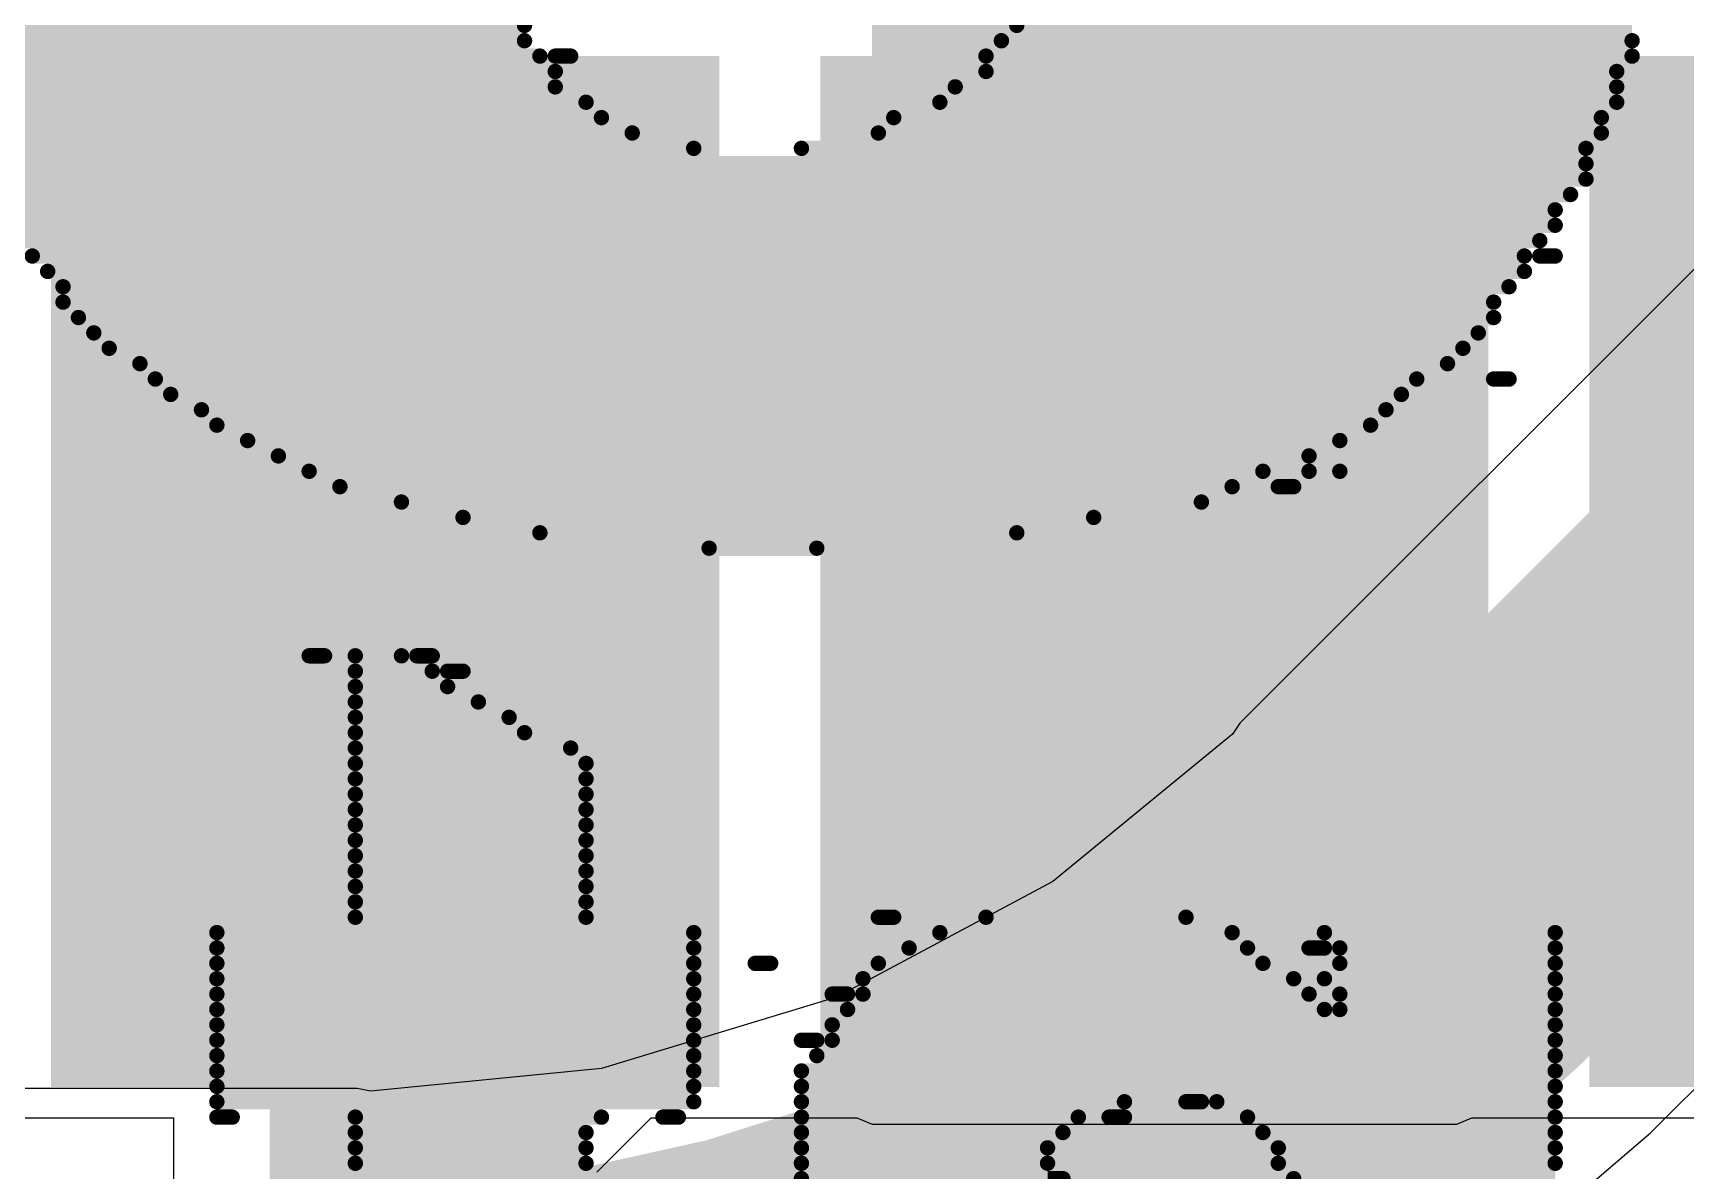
# Model space of a CAD drawing. Header units: inches. Extents: x -5 to 426, y -53 to 116.
# Drawn here: x 17.969 to 20.699, y -11.596 to -9.717 of the extents above; entities that cross this region are included whole.
import ezdxf

# ---------------------------------------------------------------- set-up
doc = ezdxf.new("R2010")
doc.units = ezdxf.units.IN
for name, color, linetype in [('Board Outline', 216, 'Continuous'), ('Bottom Layer', 5, 'Continuous'), ('Bottom Overlay', 54, 'Continuous'), ('Top Layer', 1, 'Continuous'), ('Top Paste', 8, 'Continuous'), ('Top Solder', 216, 'Continuous')]:
    doc.layers.add(name, color=color, linetype=linetype)

# ---------------------------------------------------------------- blocks, each defined once
blk = doc.blocks.new('38_SMD_M______23')
at = {"layer": 'Top Layer'}
for points in [[(7.999995429999999, -3.36999199), (9.49999497, -3.36999199), (9.49999497, -4.26999273), (7.999995429999999, -4.26999273)], [(8.00000559, -4.64000215), (9.50000513, -4.64000215), (9.50000513, -5.54000289), (8.00000559, -5.54000289)], [(7.99999797, -5.90999961), (9.499997509999998, -5.90999961), (9.499997509999998, -6.810000349999999), (7.99999797, -6.810000349999999)]]:
    blk.add_hatch(color=1, dxfattribs=at).paths.add_polyline_path(points)
at = {"layer": 'Top Paste'}
for points in [[(7.999995429999999, -3.36999199), (9.49999497, -3.36999199), (9.49999497, -4.26999273), (7.999995429999999, -4.26999273)], [(8.00000559, -4.64000215), (9.50000513, -4.64000215), (9.50000513, -5.54000289), (8.00000559, -5.54000289)], [(7.99999797, -5.90999961), (9.499997509999998, -5.90999961), (9.499997509999998, -6.810000349999999), (7.99999797, -6.810000349999999)]]:
    blk.add_hatch(color=8, dxfattribs=at).paths.add_polyline_path(points)
at = {"layer": 'Top Solder'}
for points in [[(7.89839543, -3.26839199), (9.601594969999999, -3.26839199), (9.601594969999999, -4.37159273), (7.89839543, -4.37159273)], [(7.898405589999999, -4.53840215), (9.60160513, -4.53840215), (9.60160513, -5.64160289), (7.898405589999999, -5.64160289)], [(7.89839797, -5.808399609999999), (9.60159751, -5.808399609999999), (9.60159751, -6.91160035), (7.89839797, -6.91160035)]]:
    blk.add_hatch(color=216, dxfattribs=at).paths.add_polyline_path(points)

msp = doc.modelspace()

# ---------------------------------------------------------------- hatches: boundary and pattern name
at = {"layer": 'Top Layer'}
msp.add_hatch(color=1, dxfattribs=at).paths.add_polyline_path([(20.32000508, -11.3538), (20.32000508, -8.6614), (19.35480508, -8.6614), (19.35480508, -11.3538)])

# ---------------------------------------------------------------- linework, layer by layer
at = {"layer": 'Board Outline'}
msp.add_lwpolyline([(49.77249634, 6.34813564, 0.254, 0.254, -1.14456695220957), (-0.2979293, -38.4413887, 0.254, 0.254, 0)], format="xyseb", dxfattribs=at)
at = {"layer": 'Bottom Layer'}
for p, q in [((20.63953962, -11.53401554), (28.29149536, -3.8820598)), ((22.481667, -8.33677784), (19.96198446, -10.85646038)), ((19.96198446, -10.85646038), (19.94968324, -10.8748703)), ((19.94968324, -10.8748703), (19.65327032, -11.11812864)), ((19.65327032, -11.11812864), (19.29585168, -11.3091722)), ((19.29585168, -11.3091722), (18.90803178, -11.42681738)), ((18.90803178, -11.42681738), (18.5264298, -11.46440176)), ((18.50471026, -11.46008122), (8.38907136, -11.46008122)), ((18.5264298, -11.46440176), (18.50471026, -11.46008122)), ((20.27935492, -11.84177464), (20.63961074, -11.53408666)), ((20.63961074, -11.53408666), (20.63953962, -11.53401554))]:
    msp.add_line(p, q, dxfattribs=at)
for points in [[(20.30076204, -11.19523796, 0.635, 0.635, 0), (27.95271778, -3.54328222, 0.635, 0.635, 0)], [(20.30076204, -11.19523796, 0.635, 0.635, -0.198912367379658), (18.50471026, -11.93918618, 0.635, 0.635, 0)]]:
    msp.add_lwpolyline(points, format="xyseb", dxfattribs=at)
msp.add_lwpolyline([(20.14201204, -11.19523796, 0.3175, 0.3175, 1), (20.45951204, -11.19523796, 0.3175, 0.3175, 1)], format="xyseb", close=True, dxfattribs=at)
msp.add_lwpolyline([(20.14201204, -11.19523796, 0.3175, 0.3175, 1), (20.45951204, -11.19523796, 0.3175, 0.3175, 1)], format="xyseb", close=True, dxfattribs=at)
at = {"layer": 'Bottom Overlay'}
for points in [[(17.79027176, -9.70398618, 0.0254, 0.0254, 0), (18.78087176, -9.70398618, 0.0254, 0.0254, 0)], [(19.59367176, -9.70398618, 0.0254, 0.0254, 0), (20.60967176, -9.70398618, 0.0254, 0.0254, 0)], [(17.79027176, -9.72938618, 0.0254, 0.0254, 0), (18.78087176, -9.72938618, 0.0254, 0.0254, 0)], [(17.81567176, -9.75478618, 0.0254, 0.0254, 0), (18.80627176, -9.75478618, 0.0254, 0.0254, 0)], [(18.83167176, -9.75478618, 0.0254, 0.0254, 0), (18.85707176, -9.75478618, 0.0254, 0.0254, 0)], [(19.54287176, -9.75478618, 0.0254, 0.0254, 0), (20.60967176, -9.75478618, 0.0254, 0.0254, 0)], [(19.56827176, -9.72938618, 0.0254, 0.0254, 0), (20.60967176, -9.72938618, 0.0254, 0.0254, 0)], [(17.81567176, -9.78018618, 0.0254, 0.0254, 0), (18.83167176, -9.78018618, 0.0254, 0.0254, 0)], [(19.54287176, -9.78018618, 0.0254, 0.0254, 0), (20.58427176, -9.78018618, 0.0254, 0.0254, 0)], [(17.81567176, -9.80558618, 0.0254, 0.0254, 0), (18.83167176, -9.80558618, 0.0254, 0.0254, 0)], [(19.49207176, -9.80558618, 0.0254, 0.0254, 0), (20.58427176, -9.80558618, 0.0254, 0.0254, 0)], [(17.84107176, -9.83098618, 0.0254, 0.0254, 0), (18.88247176, -9.83098618, 0.0254, 0.0254, 0)], [(19.46667176, -9.83098618, 0.0254, 0.0254, 0), (20.58427176, -9.83098618, 0.0254, 0.0254, 0)], [(17.84107176, -9.85638618, 0.0254, 0.0254, 0), (18.90787176, -9.85638618, 0.0254, 0.0254, 0)], [(19.39047176, -9.85638618, 0.0254, 0.0254, 0), (20.55887176, -9.85638618, 0.0254, 0.0254, 0)], [(17.86647176, -9.88178618, 0.0254, 0.0254, 0), (18.95867176, -9.88178618, 0.0254, 0.0254, 0)], [(19.36507176, -9.88178618, 0.0254, 0.0254, 0), (20.55887176, -9.88178618, 0.0254, 0.0254, 0)], [(17.86647176, -9.90718618, 0.0254, 0.0254, 0), (19.06027176, -9.90718618, 0.0254, 0.0254, 0)], [(19.23807176, -9.90718618, 0.0254, 0.0254, 0), (20.53347176, -9.90718618, 0.0254, 0.0254, 0)], [(17.89187176, -9.93258618, 0.0254, 0.0254, 0), (20.53347176, -9.93258618, 0.0254, 0.0254, 0)], [(17.86647176, -9.95798618, 0.0254, 0.0254, 0), (20.53347176, -9.95798618, 0.0254, 0.0254, 0)], [(17.89187176, -9.98338618, 0.0254, 0.0254, 0), (20.50807176, -9.98338618, 0.0254, 0.0254, 0)], [(17.91727176, -10.00878618, 0.0254, 0.0254, 0), (20.48267176, -10.00878618, 0.0254, 0.0254, 0)], [(17.94267176, -10.03418618, 0.0254, 0.0254, 0), (20.48267176, -10.03418618, 0.0254, 0.0254, 0)], [(17.94267176, -10.05958618, 0.0254, 0.0254, 0), (20.45727176, -10.05958618, 0.0254, 0.0254, 0)], [(17.96807176, -10.08498618, 0.0254, 0.0254, 0), (20.43187176, -10.08498618, 0.0254, 0.0254, 0)], [(17.99347176, -10.11038618, 0.0254, 0.0254, 0), (20.43187176, -10.11038618, 0.0254, 0.0254, 0)], [(20.45727176, -10.08498618, 0.0254, 0.0254, 0), (20.48267176, -10.08498618, 0.0254, 0.0254, 0)], [(18.01887176, -10.13578618, 0.0254, 0.0254, 0), (20.40647176, -10.13578618, 0.0254, 0.0254, 0)], [(18.01887176, -10.16118618, 0.0254, 0.0254, 0), (20.38107176, -10.16118618, 0.0254, 0.0254, 0)], [(18.04427176, -10.18658618, 0.0254, 0.0254, 0), (20.38107176, -10.18658618, 0.0254, 0.0254, 0)], [(18.06967176, -10.21198618, 0.0254, 0.0254, 0), (20.35567176, -10.21198618, 0.0254, 0.0254, 0)], [(18.09507176, -10.23738618, 0.0254, 0.0254, 0), (20.33027176, -10.23738618, 0.0254, 0.0254, 0)], [(18.14587176, -10.26278618, 0.0254, 0.0254, 0), (20.30487176, -10.26278618, 0.0254, 0.0254, 0)], [(18.17127176, -10.28818618, 0.0254, 0.0254, 0), (20.25407176, -10.28818618, 0.0254, 0.0254, 0)], [(20.38107176, -10.28818618, 0.0254, 0.0254, 0), (20.40647176, -10.28818618, 0.0254, 0.0254, 0)], [(18.19667176, -10.31358618, 0.0254, 0.0254, 0), (20.22867176, -10.31358618, 0.0254, 0.0254, 0)], [(18.24747176, -10.33898618, 0.0254, 0.0254, 0), (20.20327176, -10.33898618, 0.0254, 0.0254, 0)], [(18.27287176, -10.36438618, 0.0254, 0.0254, 0), (20.17787176, -10.36438618, 0.0254, 0.0254, 0)], [(18.32367176, -10.38978618, 0.0254, 0.0254, 0), (20.12707176, -10.38978618, 0.0254, 0.0254, 0)], [(18.37447176, -10.41518618, 0.0254, 0.0254, 0), (20.07627176, -10.41518618, 0.0254, 0.0254, 0)], [(18.42527176, -10.44058618, 0.0254, 0.0254, 0), (20.00007176, -10.44058618, 0.0254, 0.0254, 0)], [(20.07627176, -10.44058618, 0.0254, 0.0254, 0), (20.12707176, -10.44058618, 0.0254, 0.0254, 0)], [(18.47607176, -10.46598618, 0.0254, 0.0254, 0), (19.94927176, -10.46598618, 0.0254, 0.0254, 0)], [(18.57767176, -10.49138618, 0.0254, 0.0254, 0), (19.89847176, -10.49138618, 0.0254, 0.0254, 0)], [(20.02547176, -10.46598618, 0.0254, 0.0254, 0), (20.05087176, -10.46598618, 0.0254, 0.0254, 0)], [(18.67927176, -10.51678618, 0.0254, 0.0254, 0), (19.72067176, -10.51678618, 0.0254, 0.0254, 0)], [(18.80627176, -10.54218618, 0.0254, 0.0254, 0), (19.59367176, -10.54218618, 0.0254, 0.0254, 0)], [(19.08567176, -10.56758618, 0.0254, 0.0254, 0), (19.26347176, -10.56758618, 0.0254, 0.0254, 0)], [(18.42527176, -10.74538618, 0.0254, 0.0254, 0), (18.45067176, -10.74538618, 0.0254, 0.0254, 0)], [(18.50147176, -10.74538618, 0.0254, 0.0254, 0), (18.57767176, -10.74538618, 0.0254, 0.0254, 0)], [(18.60307176, -10.74538618, 0.0254, 0.0254, 0), (18.62847176, -10.74538618, 0.0254, 0.0254, 0)], [(18.50147176, -10.77078618, 0.0254, 0.0254, 0), (18.62847176, -10.77078618, 0.0254, 0.0254, 0)], [(18.65387176, -10.77078618, 0.0254, 0.0254, 0), (18.67927176, -10.77078618, 0.0254, 0.0254, 0)], [(18.50147176, -10.79618618, 0.0254, 0.0254, 0), (18.65387176, -10.79618618, 0.0254, 0.0254, 0)], [(18.50147176, -10.82158618, 0.0254, 0.0254, 0), (18.70467176, -10.82158618, 0.0254, 0.0254, 0)], [(18.50147176, -10.84698618, 0.0254, 0.0254, 0), (18.75547176, -10.84698618, 0.0254, 0.0254, 0)], [(18.50147176, -10.87238618, 0.0254, 0.0254, 0), (18.78087176, -10.87238618, 0.0254, 0.0254, 0)], [(18.50147176, -10.89778618, 0.0254, 0.0254, 0), (18.85707176, -10.89778618, 0.0254, 0.0254, 0)], [(18.50147176, -10.92318618, 0.0254, 0.0254, 0), (18.88247176, -10.92318618, 0.0254, 0.0254, 0)], [(18.50147176, -10.94858618, 0.0254, 0.0254, 0), (18.88247176, -10.94858618, 0.0254, 0.0254, 0)], [(18.50147176, -10.97398618, 0.0254, 0.0254, 0), (18.88247176, -10.97398618, 0.0254, 0.0254, 0)], [(18.50147176, -10.99938618, 0.0254, 0.0254, 0), (18.88247176, -10.99938618, 0.0254, 0.0254, 0)], [(18.50147176, -11.02478618, 0.0254, 0.0254, 0), (18.88247176, -11.02478618, 0.0254, 0.0254, 0)], [(18.50147176, -11.05018618, 0.0254, 0.0254, 0), (18.88247176, -11.05018618, 0.0254, 0.0254, 0)], [(18.50147176, -11.07558618, 0.0254, 0.0254, 0), (18.88247176, -11.07558618, 0.0254, 0.0254, 0)], [(18.50147176, -11.10098618, 0.0254, 0.0254, 0), (18.88247176, -11.10098618, 0.0254, 0.0254, 0)], [(18.50147176, -11.12638618, 0.0254, 0.0254, 0), (18.88247176, -11.12638618, 0.0254, 0.0254, 0)], [(18.50147176, -11.15178618, 0.0254, 0.0254, 0), (18.88247176, -11.15178618, 0.0254, 0.0254, 0)], [(18.50147176, -11.17718618, 0.0254, 0.0254, 0), (18.88247176, -11.17718618, 0.0254, 0.0254, 0)], [(19.36507176, -11.17718618, 0.0254, 0.0254, 0), (19.39047176, -11.17718618, 0.0254, 0.0254, 0)], [(19.54287176, -11.17718618, 0.0254, 0.0254, 0), (19.87307176, -11.17718618, 0.0254, 0.0254, 0)], [(18.27287176, -11.20258618, 0.0254, 0.0254, 0), (19.06027176, -11.20258618, 0.0254, 0.0254, 0)], [(18.27287176, -11.22798618, 0.0254, 0.0254, 0), (19.06027176, -11.22798618, 0.0254, 0.0254, 0)], [(19.41587176, -11.22798618, 0.0254, 0.0254, 0), (19.97467176, -11.22798618, 0.0254, 0.0254, 0)], [(19.46667176, -11.20258618, 0.0254, 0.0254, 0), (19.94927176, -11.20258618, 0.0254, 0.0254, 0)], [(20.07627176, -11.22798618, 0.0254, 0.0254, 0), (20.10167176, -11.22798618, 0.0254, 0.0254, 0)], [(20.10167176, -11.20258618, 0.0254, 0.0254, 0), (20.48267176, -11.20258618, 0.0254, 0.0254, 0)], [(20.12707176, -11.22798618, 0.0254, 0.0254, 0), (20.48267176, -11.22798618, 0.0254, 0.0254, 0)], [(18.27287176, -11.25338618, 0.0254, 0.0254, 0), (19.06027176, -11.25338618, 0.0254, 0.0254, 0)], [(19.16187176, -11.25338618, 0.0254, 0.0254, 0), (19.18727176, -11.25338618, 0.0254, 0.0254, 0)], [(19.36507176, -11.25338618, 0.0254, 0.0254, 0), (20.00007176, -11.25338618, 0.0254, 0.0254, 0)], [(20.12707176, -11.25338618, 0.0254, 0.0254, 0), (20.48267176, -11.25338618, 0.0254, 0.0254, 0)], [(18.27287176, -11.27878618, 0.0254, 0.0254, 0), (19.06027176, -11.27878618, 0.0254, 0.0254, 0)], [(19.33967176, -11.27878618, 0.0254, 0.0254, 0), (20.05087176, -11.27878618, 0.0254, 0.0254, 0)], [(20.10167176, -11.27878618, 0.0254, 0.0254, 0), (20.48267176, -11.27878618, 0.0254, 0.0254, 0)], [(18.27287176, -11.30418618, 0.0254, 0.0254, 0), (19.06027176, -11.30418618, 0.0254, 0.0254, 0)], [(19.28887176, -11.30418618, 0.0254, 0.0254, 0), (19.31427176, -11.30418618, 0.0254, 0.0254, 0)], [(19.33967176, -11.30418618, 0.0254, 0.0254, 0), (20.07627176, -11.30418618, 0.0254, 0.0254, 0)], [(20.12707176, -11.30418618, 0.0254, 0.0254, 0), (20.48267176, -11.30418618, 0.0254, 0.0254, 0)], [(18.27287176, -11.32958618, 0.0254, 0.0254, 0), (19.06027176, -11.32958618, 0.0254, 0.0254, 0)], [(19.31427176, -11.32958618, 0.0254, 0.0254, 0), (20.10167176, -11.32958618, 0.0254, 0.0254, 0)], [(20.12707176, -11.32958618, 0.0254, 0.0254, 0), (20.48267176, -11.32958618, 0.0254, 0.0254, 0)], [(18.27287176, -11.35498618, 0.0254, 0.0254, 0), (19.06027176, -11.35498618, 0.0254, 0.0254, 0)], [(19.28887176, -11.35498618, 0.0254, 0.0254, 0), (20.48267176, -11.35498618, 0.0254, 0.0254, 0)], [(18.27287176, -11.38038618, 0.0254, 0.0254, 0), (19.06027176, -11.38038618, 0.0254, 0.0254, 0)], [(19.23807176, -11.38038618, 0.0254, 0.0254, 0), (19.26347176, -11.38038618, 0.0254, 0.0254, 0)], [(19.28887176, -11.38038618, 0.0254, 0.0254, 0), (20.48267176, -11.38038618, 0.0254, 0.0254, 0)], [(18.27287176, -11.40578618, 0.0254, 0.0254, 0), (19.06027176, -11.40578618, 0.0254, 0.0254, 0)], [(19.26347176, -11.40578618, 0.0254, 0.0254, 0), (20.48267176, -11.40578618, 0.0254, 0.0254, 0)], [(18.27287176, -11.43118618, 0.0254, 0.0254, 0), (19.06027176, -11.43118618, 0.0254, 0.0254, 0)], [(19.23807176, -11.43118618, 0.0254, 0.0254, 0), (20.48267176, -11.43118618, 0.0254, 0.0254, 0)], [(18.27287176, -11.45658618, 0.0254, 0.0254, 0), (19.06027176, -11.45658618, 0.0254, 0.0254, 0)], [(19.23807176, -11.45658618, 0.0254, 0.0254, 0), (20.48267176, -11.45658618, 0.0254, 0.0254, 0)], [(18.27287176, -11.48198618, 0.0254, 0.0254, 0), (19.06027176, -11.48198618, 0.0254, 0.0254, 0)], [(19.23807176, -11.48198618, 0.0254, 0.0254, 0), (19.77147176, -11.48198618, 0.0254, 0.0254, 0)], [(19.87307176, -11.48198618, 0.0254, 0.0254, 0), (19.89847176, -11.48198618, 0.0254, 0.0254, 0)], [(19.92387176, -11.48198618, 0.0254, 0.0254, 0), (20.48267176, -11.48198618, 0.0254, 0.0254, 0)], [(18.27287176, -11.50738618, 0.0254, 0.0254, 0), (18.29827176, -11.50738618, 0.0254, 0.0254, 0)], [(18.50147176, -11.50738618, 0.0254, 0.0254, 0), (18.90787176, -11.50738618, 0.0254, 0.0254, 0)], [(19.00947176, -11.50738618, 0.0254, 0.0254, 0), (19.03487176, -11.50738618, 0.0254, 0.0254, 0)], [(19.23807176, -11.50738618, 0.0254, 0.0254, 0), (19.69527176, -11.50738618, 0.0254, 0.0254, 0)], [(19.74607176, -11.50738618, 0.0254, 0.0254, 0), (19.77147176, -11.50738618, 0.0254, 0.0254, 0)], [(19.97467176, -11.50738618, 0.0254, 0.0254, 0), (20.48267176, -11.50738618, 0.0254, 0.0254, 0)], [(18.50147176, -11.53278618, 0.0254, 0.0254, 0), (18.88247176, -11.53278618, 0.0254, 0.0254, 0)], [(19.23807176, -11.53278618, 0.0254, 0.0254, 0), (19.66987176, -11.53278618, 0.0254, 0.0254, 0)], [(20.00007176, -11.53278618, 0.0254, 0.0254, 0), (20.48267176, -11.53278618, 0.0254, 0.0254, 0)], [(18.50147176, -11.55818618, 0.0254, 0.0254, 0), (18.88247176, -11.55818618, 0.0254, 0.0254, 0)], [(18.50147176, -11.58358618, 0.0254, 0.0254, 0), (18.88247176, -11.58358618, 0.0254, 0.0254, 0)], [(19.23807176, -11.55818618, 0.0254, 0.0254, 0), (19.64447176, -11.55818618, 0.0254, 0.0254, 0)], [(19.23807176, -11.58358618, 0.0254, 0.0254, 0), (19.64447176, -11.58358618, 0.0254, 0.0254, 0)], [(20.02547176, -11.55818618, 0.0254, 0.0254, 0), (20.48267176, -11.55818618, 0.0254, 0.0254, 0)], [(20.02547176, -11.58358618, 0.0254, 0.0254, 0), (20.48267176, -11.58358618, 0.0254, 0.0254, 0)], [(18.50147176, -11.60898618, 0.0254, 0.0254, 0), (18.88247176, -11.60898618, 0.0254, 0.0254, 0)], [(19.23807176, -11.60898618, 0.0254, 0.0254, 0), (19.61907176, -11.60898618, 0.0254, 0.0254, 0)], [(19.64447176, -11.60898618, 0.0254, 0.0254, 0), (19.66987176, -11.60898618, 0.0254, 0.0254, 0)], [(20.05087176, -11.60898618, 0.0254, 0.0254, 0), (20.48267176, -11.60898618, 0.0254, 0.0254, 0)]]:
    msp.add_lwpolyline(points, format="xyseb", dxfattribs=at)
for points in [[(18.77452176, -9.70398618, 0.0127, 0.0127, 1), (18.78722176, -9.70398618, 0.0127, 0.0127, 1)], [(19.58732176, -9.70398618, 0.0127, 0.0127, 1), (19.60002176, -9.70398618, 0.0127, 0.0127, 1)], [(18.77452176, -9.72938618, 0.0127, 0.0127, 1), (18.78722176, -9.72938618, 0.0127, 0.0127, 1)], [(18.79992176, -9.75478618, 0.0127, 0.0127, 1), (18.81262176, -9.75478618, 0.0127, 0.0127, 1)], [(18.82532176, -9.75478618, 0.0127, 0.0127, 1), (18.83802176, -9.75478618, 0.0127, 0.0127, 1)], [(18.85072176, -9.75478618, 0.0127, 0.0127, 1), (18.86342176, -9.75478618, 0.0127, 0.0127, 1)], [(19.53652176, -9.75478618, 0.0127, 0.0127, 1), (19.54922176, -9.75478618, 0.0127, 0.0127, 1)], [(19.56192176, -9.72938618, 0.0127, 0.0127, 1), (19.57462176, -9.72938618, 0.0127, 0.0127, 1)], [(20.60332176, -9.72938618, 0.0127, 0.0127, 1), (20.61602176, -9.72938618, 0.0127, 0.0127, 1)], [(20.60332176, -9.75478618, 0.0127, 0.0127, 1), (20.61602176, -9.75478618, 0.0127, 0.0127, 1)], [(18.82532176, -9.78018618, 0.0127, 0.0127, 1), (18.83802176, -9.78018618, 0.0127, 0.0127, 1)], [(19.53652176, -9.78018618, 0.0127, 0.0127, 1), (19.54922176, -9.78018618, 0.0127, 0.0127, 1)], [(20.57792176, -9.78018618, 0.0127, 0.0127, 1), (20.59062176, -9.78018618, 0.0127, 0.0127, 1)], [(18.82532176, -9.80558618, 0.0127, 0.0127, 1), (18.83802176, -9.80558618, 0.0127, 0.0127, 1)], [(19.48572176, -9.80558618, 0.0127, 0.0127, 1), (19.49842176, -9.80558618, 0.0127, 0.0127, 1)], [(20.57792176, -9.80558618, 0.0127, 0.0127, 1), (20.59062176, -9.80558618, 0.0127, 0.0127, 1)], [(18.87612176, -9.83098618, 0.0127, 0.0127, 1), (18.88882176, -9.83098618, 0.0127, 0.0127, 1)], [(19.46032176, -9.83098618, 0.0127, 0.0127, 1), (19.47302176, -9.83098618, 0.0127, 0.0127, 1)], [(20.57792176, -9.83098618, 0.0127, 0.0127, 1), (20.59062176, -9.83098618, 0.0127, 0.0127, 1)], [(18.90152176, -9.85638618, 0.0127, 0.0127, 1), (18.91422176, -9.85638618, 0.0127, 0.0127, 1)], [(19.38412176, -9.85638618, 0.0127, 0.0127, 1), (19.39682176, -9.85638618, 0.0127, 0.0127, 1)], [(20.55252176, -9.85638618, 0.0127, 0.0127, 1), (20.56522176, -9.85638618, 0.0127, 0.0127, 1)], [(18.95232176, -9.88178618, 0.0127, 0.0127, 1), (18.96502176, -9.88178618, 0.0127, 0.0127, 1)], [(19.35872176, -9.88178618, 0.0127, 0.0127, 1), (19.37142176, -9.88178618, 0.0127, 0.0127, 1)], [(20.55252176, -9.88178618, 0.0127, 0.0127, 1), (20.56522176, -9.88178618, 0.0127, 0.0127, 1)], [(19.05392176, -9.90718618, 0.0127, 0.0127, 1), (19.06662176, -9.90718618, 0.0127, 0.0127, 1)], [(19.23172176, -9.90718618, 0.0127, 0.0127, 1), (19.24442176, -9.90718618, 0.0127, 0.0127, 1)], [(20.52712176, -9.90718618, 0.0127, 0.0127, 1), (20.53982176, -9.90718618, 0.0127, 0.0127, 1)], [(20.52712176, -9.93258618, 0.0127, 0.0127, 1), (20.53982176, -9.93258618, 0.0127, 0.0127, 1)], [(20.52712176, -9.95798618, 0.0127, 0.0127, 1), (20.53982176, -9.95798618, 0.0127, 0.0127, 1)], [(20.50172176, -9.98338618, 0.0127, 0.0127, 1), (20.51442176, -9.98338618, 0.0127, 0.0127, 1)], [(20.47632176, -10.00878618, 0.0127, 0.0127, 1), (20.48902176, -10.00878618, 0.0127, 0.0127, 1)], [(20.47632176, -10.03418618, 0.0127, 0.0127, 1), (20.48902176, -10.03418618, 0.0127, 0.0127, 1)], [(20.45092176, -10.05958618, 0.0127, 0.0127, 1), (20.46362176, -10.05958618, 0.0127, 0.0127, 1)], [(17.96172176, -10.08498618, 0.0127, 0.0127, 1), (17.97442176, -10.08498618, 0.0127, 0.0127, 1)], [(17.98712176, -10.11038618, 0.0127, 0.0127, 1), (17.99982176, -10.11038618, 0.0127, 0.0127, 1)], [(20.42552176, -10.08498618, 0.0127, 0.0127, 1), (20.43822176, -10.08498618, 0.0127, 0.0127, 1)], [(20.42552176, -10.11038618, 0.0127, 0.0127, 1), (20.43822176, -10.11038618, 0.0127, 0.0127, 1)], [(20.45092176, -10.08498618, 0.0127, 0.0127, 1), (20.46362176, -10.08498618, 0.0127, 0.0127, 1)], [(20.47632176, -10.08498618, 0.0127, 0.0127, 1), (20.48902176, -10.08498618, 0.0127, 0.0127, 1)], [(18.01252176, -10.13578618, 0.0127, 0.0127, 1), (18.02522176, -10.13578618, 0.0127, 0.0127, 1)], [(20.40012176, -10.13578618, 0.0127, 0.0127, 1), (20.41282176, -10.13578618, 0.0127, 0.0127, 1)], [(18.01252176, -10.16118618, 0.0127, 0.0127, 1), (18.02522176, -10.16118618, 0.0127, 0.0127, 1)], [(20.37472176, -10.16118618, 0.0127, 0.0127, 1), (20.38742176, -10.16118618, 0.0127, 0.0127, 1)], [(18.03792176, -10.18658618, 0.0127, 0.0127, 1), (18.05062176, -10.18658618, 0.0127, 0.0127, 1)], [(20.37472176, -10.18658618, 0.0127, 0.0127, 1), (20.38742176, -10.18658618, 0.0127, 0.0127, 1)], [(18.06332176, -10.21198618, 0.0127, 0.0127, 1), (18.07602176, -10.21198618, 0.0127, 0.0127, 1)], [(20.34932176, -10.21198618, 0.0127, 0.0127, 1), (20.36202176, -10.21198618, 0.0127, 0.0127, 1)], [(18.08872176, -10.23738618, 0.0127, 0.0127, 1), (18.10142176, -10.23738618, 0.0127, 0.0127, 1)], [(20.32392176, -10.23738618, 0.0127, 0.0127, 1), (20.33662176, -10.23738618, 0.0127, 0.0127, 1)], [(18.13952176, -10.26278618, 0.0127, 0.0127, 1), (18.15222176, -10.26278618, 0.0127, 0.0127, 1)], [(20.29852176, -10.26278618, 0.0127, 0.0127, 1), (20.31122176, -10.26278618, 0.0127, 0.0127, 1)], [(18.16492176, -10.28818618, 0.0127, 0.0127, 1), (18.17762176, -10.28818618, 0.0127, 0.0127, 1)], [(20.24772176, -10.28818618, 0.0127, 0.0127, 1), (20.26042176, -10.28818618, 0.0127, 0.0127, 1)], [(20.37472176, -10.28818618, 0.0127, 0.0127, 1), (20.38742176, -10.28818618, 0.0127, 0.0127, 1)], [(20.40012176, -10.28818618, 0.0127, 0.0127, 1), (20.41282176, -10.28818618, 0.0127, 0.0127, 1)], [(18.19032176, -10.31358618, 0.0127, 0.0127, 1), (18.20302176, -10.31358618, 0.0127, 0.0127, 1)], [(20.22232176, -10.31358618, 0.0127, 0.0127, 1), (20.23502176, -10.31358618, 0.0127, 0.0127, 1)], [(18.24112176, -10.33898618, 0.0127, 0.0127, 1), (18.25382176, -10.33898618, 0.0127, 0.0127, 1)], [(20.19692176, -10.33898618, 0.0127, 0.0127, 1), (20.20962176, -10.33898618, 0.0127, 0.0127, 1)], [(18.26652176, -10.36438618, 0.0127, 0.0127, 1), (18.27922176, -10.36438618, 0.0127, 0.0127, 1)], [(20.17152176, -10.36438618, 0.0127, 0.0127, 1), (20.18422176, -10.36438618, 0.0127, 0.0127, 1)], [(18.31732176, -10.38978618, 0.0127, 0.0127, 1), (18.33002176, -10.38978618, 0.0127, 0.0127, 1)], [(20.12072176, -10.38978618, 0.0127, 0.0127, 1), (20.13342176, -10.38978618, 0.0127, 0.0127, 1)], [(18.36812176, -10.41518618, 0.0127, 0.0127, 1), (18.38082176, -10.41518618, 0.0127, 0.0127, 1)], [(20.06992176, -10.41518618, 0.0127, 0.0127, 1), (20.08262176, -10.41518618, 0.0127, 0.0127, 1)], [(18.41892176, -10.44058618, 0.0127, 0.0127, 1), (18.43162176, -10.44058618, 0.0127, 0.0127, 1)], [(19.99372176, -10.44058618, 0.0127, 0.0127, 1), (20.00642176, -10.44058618, 0.0127, 0.0127, 1)], [(20.06992176, -10.44058618, 0.0127, 0.0127, 1), (20.08262176, -10.44058618, 0.0127, 0.0127, 1)], [(20.12072176, -10.44058618, 0.0127, 0.0127, 1), (20.13342176, -10.44058618, 0.0127, 0.0127, 1)], [(18.46972176, -10.46598618, 0.0127, 0.0127, 1), (18.48242176, -10.46598618, 0.0127, 0.0127, 1)], [(18.57132176, -10.49138618, 0.0127, 0.0127, 1), (18.58402176, -10.49138618, 0.0127, 0.0127, 1)], [(19.89212176, -10.49138618, 0.0127, 0.0127, 1), (19.90482176, -10.49138618, 0.0127, 0.0127, 1)], [(19.94292176, -10.46598618, 0.0127, 0.0127, 1), (19.95562176, -10.46598618, 0.0127, 0.0127, 1)], [(20.01912176, -10.46598618, 0.0127, 0.0127, 1), (20.03182176, -10.46598618, 0.0127, 0.0127, 1)], [(20.04452176, -10.46598618, 0.0127, 0.0127, 1), (20.05722176, -10.46598618, 0.0127, 0.0127, 1)], [(18.67292176, -10.51678618, 0.0127, 0.0127, 1), (18.68562176, -10.51678618, 0.0127, 0.0127, 1)], [(19.71432176, -10.51678618, 0.0127, 0.0127, 1), (19.72702176, -10.51678618, 0.0127, 0.0127, 1)], [(18.79992176, -10.54218618, 0.0127, 0.0127, 1), (18.81262176, -10.54218618, 0.0127, 0.0127, 1)], [(19.58732176, -10.54218618, 0.0127, 0.0127, 1), (19.60002176, -10.54218618, 0.0127, 0.0127, 1)], [(19.07932176, -10.56758618, 0.0127, 0.0127, 1), (19.09202176, -10.56758618, 0.0127, 0.0127, 1)], [(19.25712176, -10.56758618, 0.0127, 0.0127, 1), (19.26982176, -10.56758618, 0.0127, 0.0127, 1)], [(18.41892176, -10.74538618, 0.0127, 0.0127, 1), (18.43162176, -10.74538618, 0.0127, 0.0127, 1)], [(18.44432176, -10.74538618, 0.0127, 0.0127, 1), (18.45702176, -10.74538618, 0.0127, 0.0127, 1)], [(18.49512176, -10.74538618, 0.0127, 0.0127, 1), (18.50782176, -10.74538618, 0.0127, 0.0127, 1)], [(18.57132176, -10.74538618, 0.0127, 0.0127, 1), (18.58402176, -10.74538618, 0.0127, 0.0127, 1)], [(18.59672176, -10.74538618, 0.0127, 0.0127, 1), (18.60942176, -10.74538618, 0.0127, 0.0127, 1)], [(18.62212176, -10.74538618, 0.0127, 0.0127, 1), (18.63482176, -10.74538618, 0.0127, 0.0127, 1)], [(18.49512176, -10.77078618, 0.0127, 0.0127, 1), (18.50782176, -10.77078618, 0.0127, 0.0127, 1)], [(18.62212176, -10.77078618, 0.0127, 0.0127, 1), (18.63482176, -10.77078618, 0.0127, 0.0127, 1)], [(18.64752176, -10.77078618, 0.0127, 0.0127, 1), (18.66022176, -10.77078618, 0.0127, 0.0127, 1)], [(18.67292176, -10.77078618, 0.0127, 0.0127, 1), (18.68562176, -10.77078618, 0.0127, 0.0127, 1)], [(18.49512176, -10.79618618, 0.0127, 0.0127, 1), (18.50782176, -10.79618618, 0.0127, 0.0127, 1)], [(18.64752176, -10.79618618, 0.0127, 0.0127, 1), (18.66022176, -10.79618618, 0.0127, 0.0127, 1)], [(18.49512176, -10.82158618, 0.0127, 0.0127, 1), (18.50782176, -10.82158618, 0.0127, 0.0127, 1)], [(18.49512176, -10.84698618, 0.0127, 0.0127, 1), (18.50782176, -10.84698618, 0.0127, 0.0127, 1)], [(18.69832176, -10.82158618, 0.0127, 0.0127, 1), (18.71102176, -10.82158618, 0.0127, 0.0127, 1)], [(18.74912176, -10.84698618, 0.0127, 0.0127, 1), (18.76182176, -10.84698618, 0.0127, 0.0127, 1)], [(18.49512176, -10.87238618, 0.0127, 0.0127, 1), (18.50782176, -10.87238618, 0.0127, 0.0127, 1)], [(18.77452176, -10.87238618, 0.0127, 0.0127, 1), (18.78722176, -10.87238618, 0.0127, 0.0127, 1)], [(18.49512176, -10.89778618, 0.0127, 0.0127, 1), (18.50782176, -10.89778618, 0.0127, 0.0127, 1)], [(18.85072176, -10.89778618, 0.0127, 0.0127, 1), (18.86342176, -10.89778618, 0.0127, 0.0127, 1)], [(18.49512176, -10.92318618, 0.0127, 0.0127, 1), (18.50782176, -10.92318618, 0.0127, 0.0127, 1)], [(18.87612176, -10.92318618, 0.0127, 0.0127, 1), (18.88882176, -10.92318618, 0.0127, 0.0127, 1)], [(18.49512176, -10.94858618, 0.0127, 0.0127, 1), (18.50782176, -10.94858618, 0.0127, 0.0127, 1)], [(18.87612176, -10.94858618, 0.0127, 0.0127, 1), (18.88882176, -10.94858618, 0.0127, 0.0127, 1)], [(18.49512176, -10.97398618, 0.0127, 0.0127, 1), (18.50782176, -10.97398618, 0.0127, 0.0127, 1)], [(18.87612176, -10.97398618, 0.0127, 0.0127, 1), (18.88882176, -10.97398618, 0.0127, 0.0127, 1)], [(18.49512176, -10.99938618, 0.0127, 0.0127, 1), (18.50782176, -10.99938618, 0.0127, 0.0127, 1)], [(18.87612176, -10.99938618, 0.0127, 0.0127, 1), (18.88882176, -10.99938618, 0.0127, 0.0127, 1)], [(18.49512176, -11.02478618, 0.0127, 0.0127, 1), (18.50782176, -11.02478618, 0.0127, 0.0127, 1)], [(18.87612176, -11.02478618, 0.0127, 0.0127, 1), (18.88882176, -11.02478618, 0.0127, 0.0127, 1)], [(18.49512176, -11.05018618, 0.0127, 0.0127, 1), (18.50782176, -11.05018618, 0.0127, 0.0127, 1)], [(18.87612176, -11.05018618, 0.0127, 0.0127, 1), (18.88882176, -11.05018618, 0.0127, 0.0127, 1)], [(18.49512176, -11.07558618, 0.0127, 0.0127, 1), (18.50782176, -11.07558618, 0.0127, 0.0127, 1)], [(18.87612176, -11.07558618, 0.0127, 0.0127, 1), (18.88882176, -11.07558618, 0.0127, 0.0127, 1)], [(18.49512176, -11.10098618, 0.0127, 0.0127, 1), (18.50782176, -11.10098618, 0.0127, 0.0127, 1)], [(18.87612176, -11.10098618, 0.0127, 0.0127, 1), (18.88882176, -11.10098618, 0.0127, 0.0127, 1)], [(18.49512176, -11.12638618, 0.0127, 0.0127, 1), (18.50782176, -11.12638618, 0.0127, 0.0127, 1)], [(18.87612176, -11.12638618, 0.0127, 0.0127, 1), (18.88882176, -11.12638618, 0.0127, 0.0127, 1)], [(18.49512176, -11.15178618, 0.0127, 0.0127, 1), (18.50782176, -11.15178618, 0.0127, 0.0127, 1)], [(18.87612176, -11.15178618, 0.0127, 0.0127, 1), (18.88882176, -11.15178618, 0.0127, 0.0127, 1)], [(18.49512176, -11.17718618, 0.0127, 0.0127, 1), (18.50782176, -11.17718618, 0.0127, 0.0127, 1)], [(18.87612176, -11.17718618, 0.0127, 0.0127, 1), (18.88882176, -11.17718618, 0.0127, 0.0127, 1)], [(19.35872176, -11.17718618, 0.0127, 0.0127, 1), (19.37142176, -11.17718618, 0.0127, 0.0127, 1)], [(19.38412176, -11.17718618, 0.0127, 0.0127, 1), (19.39682176, -11.17718618, 0.0127, 0.0127, 1)], [(19.53652176, -11.17718618, 0.0127, 0.0127, 1), (19.54922176, -11.17718618, 0.0127, 0.0127, 1)], [(19.86672176, -11.17718618, 0.0127, 0.0127, 1), (19.87942176, -11.17718618, 0.0127, 0.0127, 1)], [(18.26652176, -11.20258618, 0.0127, 0.0127, 1), (18.27922176, -11.20258618, 0.0127, 0.0127, 1)], [(18.26652176, -11.22798618, 0.0127, 0.0127, 1), (18.27922176, -11.22798618, 0.0127, 0.0127, 1)], [(19.05392176, -11.20258618, 0.0127, 0.0127, 1), (19.06662176, -11.20258618, 0.0127, 0.0127, 1)], [(19.05392176, -11.22798618, 0.0127, 0.0127, 1), (19.06662176, -11.22798618, 0.0127, 0.0127, 1)], [(19.40952176, -11.22798618, 0.0127, 0.0127, 1), (19.42222176, -11.22798618, 0.0127, 0.0127, 1)], [(19.46032176, -11.20258618, 0.0127, 0.0127, 1), (19.47302176, -11.20258618, 0.0127, 0.0127, 1)], [(19.94292176, -11.20258618, 0.0127, 0.0127, 1), (19.95562176, -11.20258618, 0.0127, 0.0127, 1)], [(19.96832176, -11.22798618, 0.0127, 0.0127, 1), (19.98102176, -11.22798618, 0.0127, 0.0127, 1)], [(20.06992176, -11.22798618, 0.0127, 0.0127, 1), (20.08262176, -11.22798618, 0.0127, 0.0127, 1)], [(20.09532176, -11.20258618, 0.0127, 0.0127, 1), (20.10802176, -11.20258618, 0.0127, 0.0127, 1)], [(20.09532176, -11.22798618, 0.0127, 0.0127, 1), (20.10802176, -11.22798618, 0.0127, 0.0127, 1)], [(20.12072176, -11.22798618, 0.0127, 0.0127, 1), (20.13342176, -11.22798618, 0.0127, 0.0127, 1)], [(20.47632176, -11.20258618, 0.0127, 0.0127, 1), (20.48902176, -11.20258618, 0.0127, 0.0127, 1)], [(20.47632176, -11.22798618, 0.0127, 0.0127, 1), (20.48902176, -11.22798618, 0.0127, 0.0127, 1)], [(18.26652176, -11.25338618, 0.0127, 0.0127, 1), (18.27922176, -11.25338618, 0.0127, 0.0127, 1)], [(19.05392176, -11.25338618, 0.0127, 0.0127, 1), (19.06662176, -11.25338618, 0.0127, 0.0127, 1)], [(19.15552176, -11.25338618, 0.0127, 0.0127, 1), (19.16822176, -11.25338618, 0.0127, 0.0127, 1)], [(19.18092176, -11.25338618, 0.0127, 0.0127, 1), (19.19362176, -11.25338618, 0.0127, 0.0127, 1)], [(19.35872176, -11.25338618, 0.0127, 0.0127, 1), (19.37142176, -11.25338618, 0.0127, 0.0127, 1)], [(19.99372176, -11.25338618, 0.0127, 0.0127, 1), (20.00642176, -11.25338618, 0.0127, 0.0127, 1)], [(20.12072176, -11.25338618, 0.0127, 0.0127, 1), (20.13342176, -11.25338618, 0.0127, 0.0127, 1)], [(20.47632176, -11.25338618, 0.0127, 0.0127, 1), (20.48902176, -11.25338618, 0.0127, 0.0127, 1)], [(18.26652176, -11.27878618, 0.0127, 0.0127, 1), (18.27922176, -11.27878618, 0.0127, 0.0127, 1)], [(19.05392176, -11.27878618, 0.0127, 0.0127, 1), (19.06662176, -11.27878618, 0.0127, 0.0127, 1)], [(19.33332176, -11.27878618, 0.0127, 0.0127, 1), (19.34602176, -11.27878618, 0.0127, 0.0127, 1)], [(20.04452176, -11.27878618, 0.0127, 0.0127, 1), (20.05722176, -11.27878618, 0.0127, 0.0127, 1)], [(20.09532176, -11.27878618, 0.0127, 0.0127, 1), (20.10802176, -11.27878618, 0.0127, 0.0127, 1)], [(20.47632176, -11.27878618, 0.0127, 0.0127, 1), (20.48902176, -11.27878618, 0.0127, 0.0127, 1)], [(18.26652176, -11.30418618, 0.0127, 0.0127, 1), (18.27922176, -11.30418618, 0.0127, 0.0127, 1)], [(19.05392176, -11.30418618, 0.0127, 0.0127, 1), (19.06662176, -11.30418618, 0.0127, 0.0127, 1)], [(19.28252176, -11.30418618, 0.0127, 0.0127, 1), (19.29522176, -11.30418618, 0.0127, 0.0127, 1)], [(19.30792176, -11.30418618, 0.0127, 0.0127, 1), (19.32062176, -11.30418618, 0.0127, 0.0127, 1)], [(19.33332176, -11.30418618, 0.0127, 0.0127, 1), (19.34602176, -11.30418618, 0.0127, 0.0127, 1)], [(20.06992176, -11.30418618, 0.0127, 0.0127, 1), (20.08262176, -11.30418618, 0.0127, 0.0127, 1)], [(20.12072176, -11.30418618, 0.0127, 0.0127, 1), (20.13342176, -11.30418618, 0.0127, 0.0127, 1)], [(20.47632176, -11.30418618, 0.0127, 0.0127, 1), (20.48902176, -11.30418618, 0.0127, 0.0127, 1)], [(18.26652176, -11.32958618, 0.0127, 0.0127, 1), (18.27922176, -11.32958618, 0.0127, 0.0127, 1)], [(19.05392176, -11.32958618, 0.0127, 0.0127, 1), (19.06662176, -11.32958618, 0.0127, 0.0127, 1)], [(19.30792176, -11.32958618, 0.0127, 0.0127, 1), (19.32062176, -11.32958618, 0.0127, 0.0127, 1)], [(20.09532176, -11.32958618, 0.0127, 0.0127, 1), (20.10802176, -11.32958618, 0.0127, 0.0127, 1)], [(20.12072176, -11.32958618, 0.0127, 0.0127, 1), (20.13342176, -11.32958618, 0.0127, 0.0127, 1)], [(20.47632176, -11.32958618, 0.0127, 0.0127, 1), (20.48902176, -11.32958618, 0.0127, 0.0127, 1)], [(18.26652176, -11.35498618, 0.0127, 0.0127, 1), (18.27922176, -11.35498618, 0.0127, 0.0127, 1)], [(19.05392176, -11.35498618, 0.0127, 0.0127, 1), (19.06662176, -11.35498618, 0.0127, 0.0127, 1)], [(19.28252176, -11.35498618, 0.0127, 0.0127, 1), (19.29522176, -11.35498618, 0.0127, 0.0127, 1)], [(20.47632176, -11.35498618, 0.0127, 0.0127, 1), (20.48902176, -11.35498618, 0.0127, 0.0127, 1)], [(18.26652176, -11.38038618, 0.0127, 0.0127, 1), (18.27922176, -11.38038618, 0.0127, 0.0127, 1)], [(19.05392176, -11.38038618, 0.0127, 0.0127, 1), (19.06662176, -11.38038618, 0.0127, 0.0127, 1)], [(19.23172176, -11.38038618, 0.0127, 0.0127, 1), (19.24442176, -11.38038618, 0.0127, 0.0127, 1)], [(19.25712176, -11.38038618, 0.0127, 0.0127, 1), (19.26982176, -11.38038618, 0.0127, 0.0127, 1)], [(19.28252176, -11.38038618, 0.0127, 0.0127, 1), (19.29522176, -11.38038618, 0.0127, 0.0127, 1)], [(20.47632176, -11.38038618, 0.0127, 0.0127, 1), (20.48902176, -11.38038618, 0.0127, 0.0127, 1)], [(18.26652176, -11.40578618, 0.0127, 0.0127, 1), (18.27922176, -11.40578618, 0.0127, 0.0127, 1)], [(19.05392176, -11.40578618, 0.0127, 0.0127, 1), (19.06662176, -11.40578618, 0.0127, 0.0127, 1)], [(19.25712176, -11.40578618, 0.0127, 0.0127, 1), (19.26982176, -11.40578618, 0.0127, 0.0127, 1)], [(20.47632176, -11.40578618, 0.0127, 0.0127, 1), (20.48902176, -11.40578618, 0.0127, 0.0127, 1)], [(18.26652176, -11.43118618, 0.0127, 0.0127, 1), (18.27922176, -11.43118618, 0.0127, 0.0127, 1)], [(19.05392176, -11.43118618, 0.0127, 0.0127, 1), (19.06662176, -11.43118618, 0.0127, 0.0127, 1)], [(19.23172176, -11.43118618, 0.0127, 0.0127, 1), (19.24442176, -11.43118618, 0.0127, 0.0127, 1)], [(20.47632176, -11.43118618, 0.0127, 0.0127, 1), (20.48902176, -11.43118618, 0.0127, 0.0127, 1)], [(18.26652176, -11.45658618, 0.0127, 0.0127, 1), (18.27922176, -11.45658618, 0.0127, 0.0127, 1)], [(19.05392176, -11.45658618, 0.0127, 0.0127, 1), (19.06662176, -11.45658618, 0.0127, 0.0127, 1)], [(19.23172176, -11.45658618, 0.0127, 0.0127, 1), (19.24442176, -11.45658618, 0.0127, 0.0127, 1)], [(20.47632176, -11.45658618, 0.0127, 0.0127, 1), (20.48902176, -11.45658618, 0.0127, 0.0127, 1)], [(18.26652176, -11.48198618, 0.0127, 0.0127, 1), (18.27922176, -11.48198618, 0.0127, 0.0127, 1)], [(19.05392176, -11.48198618, 0.0127, 0.0127, 1), (19.06662176, -11.48198618, 0.0127, 0.0127, 1)], [(19.23172176, -11.48198618, 0.0127, 0.0127, 1), (19.24442176, -11.48198618, 0.0127, 0.0127, 1)], [(19.76512176, -11.48198618, 0.0127, 0.0127, 1), (19.77782176, -11.48198618, 0.0127, 0.0127, 1)], [(19.86672176, -11.48198618, 0.0127, 0.0127, 1), (19.87942176, -11.48198618, 0.0127, 0.0127, 1)], [(19.89212176, -11.48198618, 0.0127, 0.0127, 1), (19.90482176, -11.48198618, 0.0127, 0.0127, 1)], [(19.91752176, -11.48198618, 0.0127, 0.0127, 1), (19.93022176, -11.48198618, 0.0127, 0.0127, 1)], [(20.47632176, -11.48198618, 0.0127, 0.0127, 1), (20.48902176, -11.48198618, 0.0127, 0.0127, 1)], [(18.26652176, -11.50738618, 0.0127, 0.0127, 1), (18.27922176, -11.50738618, 0.0127, 0.0127, 1)], [(18.29192176, -11.50738618, 0.0127, 0.0127, 1), (18.30462176, -11.50738618, 0.0127, 0.0127, 1)], [(18.49512176, -11.50738618, 0.0127, 0.0127, 1), (18.50782176, -11.50738618, 0.0127, 0.0127, 1)], [(18.90152176, -11.50738618, 0.0127, 0.0127, 1), (18.91422176, -11.50738618, 0.0127, 0.0127, 1)], [(19.00312176, -11.50738618, 0.0127, 0.0127, 1), (19.01582176, -11.50738618, 0.0127, 0.0127, 1)], [(19.02852176, -11.50738618, 0.0127, 0.0127, 1), (19.04122176, -11.50738618, 0.0127, 0.0127, 1)], [(19.23172176, -11.50738618, 0.0127, 0.0127, 1), (19.24442176, -11.50738618, 0.0127, 0.0127, 1)], [(19.68892176, -11.50738618, 0.0127, 0.0127, 1), (19.70162176, -11.50738618, 0.0127, 0.0127, 1)], [(19.73972176, -11.50738618, 0.0127, 0.0127, 1), (19.75242176, -11.50738618, 0.0127, 0.0127, 1)], [(19.76512176, -11.50738618, 0.0127, 0.0127, 1), (19.77782176, -11.50738618, 0.0127, 0.0127, 1)], [(19.96832176, -11.50738618, 0.0127, 0.0127, 1), (19.98102176, -11.50738618, 0.0127, 0.0127, 1)], [(20.47632176, -11.50738618, 0.0127, 0.0127, 1), (20.48902176, -11.50738618, 0.0127, 0.0127, 1)], [(18.49512176, -11.53278618, 0.0127, 0.0127, 1), (18.50782176, -11.53278618, 0.0127, 0.0127, 1)], [(18.87612176, -11.53278618, 0.0127, 0.0127, 1), (18.88882176, -11.53278618, 0.0127, 0.0127, 1)], [(19.23172176, -11.53278618, 0.0127, 0.0127, 1), (19.24442176, -11.53278618, 0.0127, 0.0127, 1)], [(19.66352176, -11.53278618, 0.0127, 0.0127, 1), (19.67622176, -11.53278618, 0.0127, 0.0127, 1)], [(19.99372176, -11.53278618, 0.0127, 0.0127, 1), (20.00642176, -11.53278618, 0.0127, 0.0127, 1)], [(20.47632176, -11.53278618, 0.0127, 0.0127, 1), (20.48902176, -11.53278618, 0.0127, 0.0127, 1)], [(18.49512176, -11.55818618, 0.0127, 0.0127, 1), (18.50782176, -11.55818618, 0.0127, 0.0127, 1)], [(18.49512176, -11.58358618, 0.0127, 0.0127, 1), (18.50782176, -11.58358618, 0.0127, 0.0127, 1)], [(18.87612176, -11.55818618, 0.0127, 0.0127, 1), (18.88882176, -11.55818618, 0.0127, 0.0127, 1)], [(18.87612176, -11.58358618, 0.0127, 0.0127, 1), (18.88882176, -11.58358618, 0.0127, 0.0127, 1)], [(19.23172176, -11.55818618, 0.0127, 0.0127, 1), (19.24442176, -11.55818618, 0.0127, 0.0127, 1)], [(19.23172176, -11.58358618, 0.0127, 0.0127, 1), (19.24442176, -11.58358618, 0.0127, 0.0127, 1)], [(19.63812176, -11.55818618, 0.0127, 0.0127, 1), (19.65082176, -11.55818618, 0.0127, 0.0127, 1)], [(19.63812176, -11.58358618, 0.0127, 0.0127, 1), (19.65082176, -11.58358618, 0.0127, 0.0127, 1)], [(20.01912176, -11.55818618, 0.0127, 0.0127, 1), (20.03182176, -11.55818618, 0.0127, 0.0127, 1)], [(20.01912176, -11.58358618, 0.0127, 0.0127, 1), (20.03182176, -11.58358618, 0.0127, 0.0127, 1)], [(20.47632176, -11.55818618, 0.0127, 0.0127, 1), (20.48902176, -11.55818618, 0.0127, 0.0127, 1)], [(20.47632176, -11.58358618, 0.0127, 0.0127, 1), (20.48902176, -11.58358618, 0.0127, 0.0127, 1)], [(19.23172176, -11.60898618, 0.0127, 0.0127, 1), (19.24442176, -11.60898618, 0.0127, 0.0127, 1)], [(19.66352176, -11.60898618, 0.0127, 0.0127, 1), (19.67622176, -11.60898618, 0.0127, 0.0127, 1)], [(20.04452176, -11.60898618, 0.0127, 0.0127, 1), (20.05722176, -11.60898618, 0.0127, 0.0127, 1)]]:
    msp.add_lwpolyline(points, format="xyseb", close=True, dxfattribs=at)
at = {"layer": 'Top Layer'}
for p, q in [((17.94826738, -11.50839202), (18.0100732, -11.50838948)), ((18.0100732, -11.50838948), (18.20104818, -11.50838948)), ((18.20104818, -11.50838948), (18.20104818, -13.71491542)), ((18.90028478, -11.59819372), (18.99008902, -11.50838948)), ((18.99008902, -11.50838948), (19.15306558, -11.50839202)), ((19.15306558, -11.50839202), (19.26856954, -11.50837932)), ((19.26856954, -11.50837932), (19.32975052, -11.50837932)), ((19.32975052, -11.50837932), (19.35480508, -11.51875776)), ((20.32000508, -11.51875776), (20.34505964, -11.50837932)), ((20.34505964, -11.50837932), (20.488275, -11.50838948)), ((20.488275, -11.50838948), (20.55839424, -11.50838694)), ((20.55839424, -11.50838694), (21.631275, -11.50838694)), ((19.35480508, -11.51875776), (20.32000508, -11.51875776))]:
    msp.add_line(p, q, dxfattribs=at)
for points in [[(19.80717654, -10.59248072, 0.635, 0.635, 0), (19.83257146, -10.5670858, 0.635, 0.635, 0)], [(19.80717654, -10.59248072, 0.635, 0.635, 0), (19.82067664, -10.60598082, 0.635, 0.635, 0)], [(18.55066648, -13.85973352, 0.3809999999999999, 0.3809999999999999, 0), (18.55066648, -10.60599098, 0.3809999999999999, 0.3809999999999999, 0)]]:
    msp.add_lwpolyline(points, format="xyseb", dxfattribs=at)
for points in [[(19.67382146, -10.5670858, 0.3175, 0.3175, 1), (19.99132146, -10.5670858, 0.3175, 0.3175, 1)], [(19.64842654, -10.59248072, 0.3175, 0.3175, 1), (19.96592654, -10.59248072, 0.3175, 0.3175, 1)], [(19.64842654, -10.59248072, 0.3175, 0.3175, 1), (19.96592654, -10.59248072, 0.3175, 0.3175, 1)], [(19.66192664, -10.60598082, 0.3175, 0.3175, 1), (19.97942664, -10.60598082, 0.3175, 0.3175, 1)], [(18.45541648, -10.60599098, 0.1905, 0.1905, 1), (18.64591648, -10.60599098, 0.1905, 0.1905, 1)]]:
    msp.add_lwpolyline(points, format="xyseb", close=True, dxfattribs=at)

# ---------------------------------------------------------------- block references
at = {"rotation": 90}
msp.add_blockref('38_SMD_M______23', (14.73067412, -19.35598618), dxfattribs=at)

doc.saveas('drawing.dxf')
